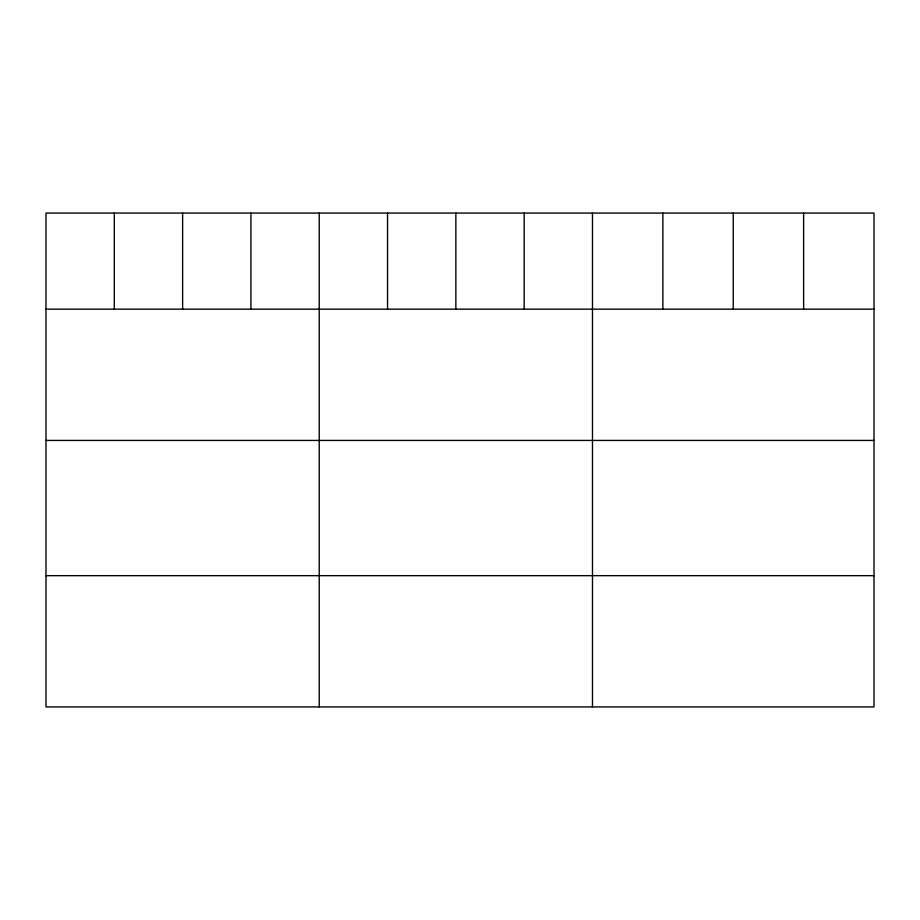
<?xml version="1.0" encoding="UTF-8"?>
<svg xmlns="http://www.w3.org/2000/svg" width="920" height="920" viewBox="0 0 920 920"><rect width="100%" height="100%" fill="white"/><g stroke="black" fill="none" stroke-linecap="round" stroke-linejoin="round"><path stroke-width="1.38" d="M874 309.166L874 706.928L46 706.928L46 213.072L874 213.072L874 309.166L46 309.166M46 440.427L874 440.427M46 575.667L874 575.667M803.62 213.072L803.62 309.166M733.24 213.072L733.24 309.166M662.86 213.072L662.86 309.166M592.48 213.072L592.48 706.928M524.17 213.072L524.17 309.166M455.86 213.072L455.86 309.166M387.55 213.072L387.55 309.166M319.24 213.072L319.24 706.928M250.93 213.072L250.93 309.166M182.62 213.072L182.62 309.166M114.31 213.072L114.31 309.166"/></g></svg>
